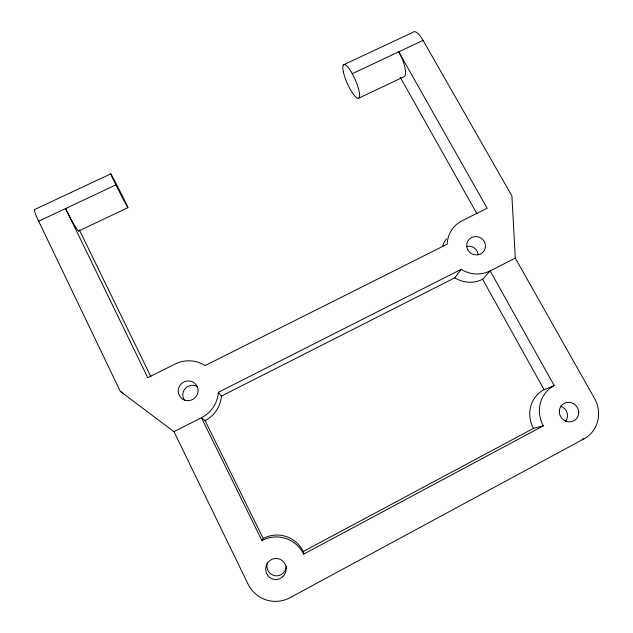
<?xml version="1.0" encoding="UTF-8"?>
<svg xmlns="http://www.w3.org/2000/svg" width="633" height="633" viewBox="0 0 633 633"><rect width="100%" height="100%" fill="white"/><g stroke="black" fill="none" stroke-linecap="round" stroke-linejoin="round"><path stroke-width="0.95" d="M261.927 540.542L201.429 417.733A30.637 29.878 -37 0 0 218.401 392.262L461.188 269.365A29.118 27.797 28.7 0 0 490.148 270.9L554.207 385.576A30.55 28.991 51.3 0 0 543.32 425.843L303.682 554.104A32.259 31.167 -78.4 0 0 261.927 540.542L263.217 538.493L205.084 420.605L201.429 417.733L173.988 431.666L120.317 391.384L38.676 221.202A19.259 2.034 62 0 1 34.855 209.436L110.799 173.853M205.084 420.605A29.419 28.714 -37.9 0 0 221.368 396.131L454.779 277.808L461.188 269.365M454.779 277.808A28.01 26.8 29 0 0 482.639 279.28L490.148 270.9L515.302 258.106L511.891 195.906L423.066 40.385A18.262 5.744 67.4 0 0 413.072 32.228L343.363 64.89M515.302 258.106L594.522 398.434A30.55 28.991 51.3 0 1 583.966 438.843L290.072 597.663A32.259 31.167 -78.4 0 1 247.962 583.935L173.988 431.666M263.217 538.493A30.93 29.893 -78.4 0 1 303.27 551.509L533.5 428.367L543.32 425.843M78.642 231.029L127.898 207.671A19.045 0.411 63.1 0 0 115.942 183.269A19.045 0.411 63.1 0 0 114.13 181.26A19.045 0.411 63.1 0 0 127.898 207.671M358.935 98.083L404.487 76.482A18.317 5.278 67 0 0 400.982 56.013L398.735 51.835L487.157 208.249L462.13 220.743A29.118 27.797 28.7 0 0 447.238 244.156L205.116 365.581A30.637 29.878 -37 0 0 174.993 364.086L147.758 377.679L65.587 208.542L67.707 213.036A19.18 1.472 62.4 0 0 78.864 230.641M38.676 221.202L115.918 184.868M352.272 73.689L423.066 40.385M533.5 428.367A29.34 27.899 51.7 0 1 544.048 389.651L554.207 385.576M582.059 439.175L583.966 438.843M120.317 391.384L122.778 392.784M218.401 392.262L221.368 396.131M400.27 77.305L476.958 213.74M482.639 279.28L544.048 389.651M79.402 230.008L150.939 376.817M303.27 551.509L303.682 554.104M442.491 246.577A28.01 26.8 29 0 1 446.4 238.791M286.417 566.171A10.104 9.772 -78.4 0 1 274.833 575.706A10.104 9.772 -78.4 0 1 267.355 562.721M560.624 406.196A9.59 9.115 51.7 0 1 565.364 421.538M184.583 400.444A9.614 9.384 -37.8 0 1 197.654 386.763M466.94 246.356A9.155 8.759 29 0 1 478.168 254.719M467.85 249.885A9.519 9.084 28.7 0 0 484.158 250.739A9.519 9.084 28.7 0 0 476.206 236.552A9.519 9.084 28.7 0 0 467.85 249.885M559.335 411.64A9.986 9.471 51.3 0 0 573.886 420.803A9.986 9.471 51.3 0 0 573.815 403.87A9.986 9.471 51.3 0 0 559.335 411.64M282.729 576.734A10.539 10.183 -78.4 0 0 279.113 558.931A10.539 10.183 -78.4 0 0 265.939 571.275A10.539 10.183 -78.4 0 0 282.729 576.734M187.431 400.642A10.009 9.764 -36.9 0 0 197.069 386.288A10.009 9.764 -36.9 0 0 179.93 385.473A10.009 9.764 -36.9 0 0 187.431 400.642M343.379 71.917A18.428 4.376 66.3 0 0 357.811 98.344A18.428 4.376 66.3 0 0 352.439 74.006A18.428 4.376 66.3 0 0 343.379 71.917"/></g></svg>
